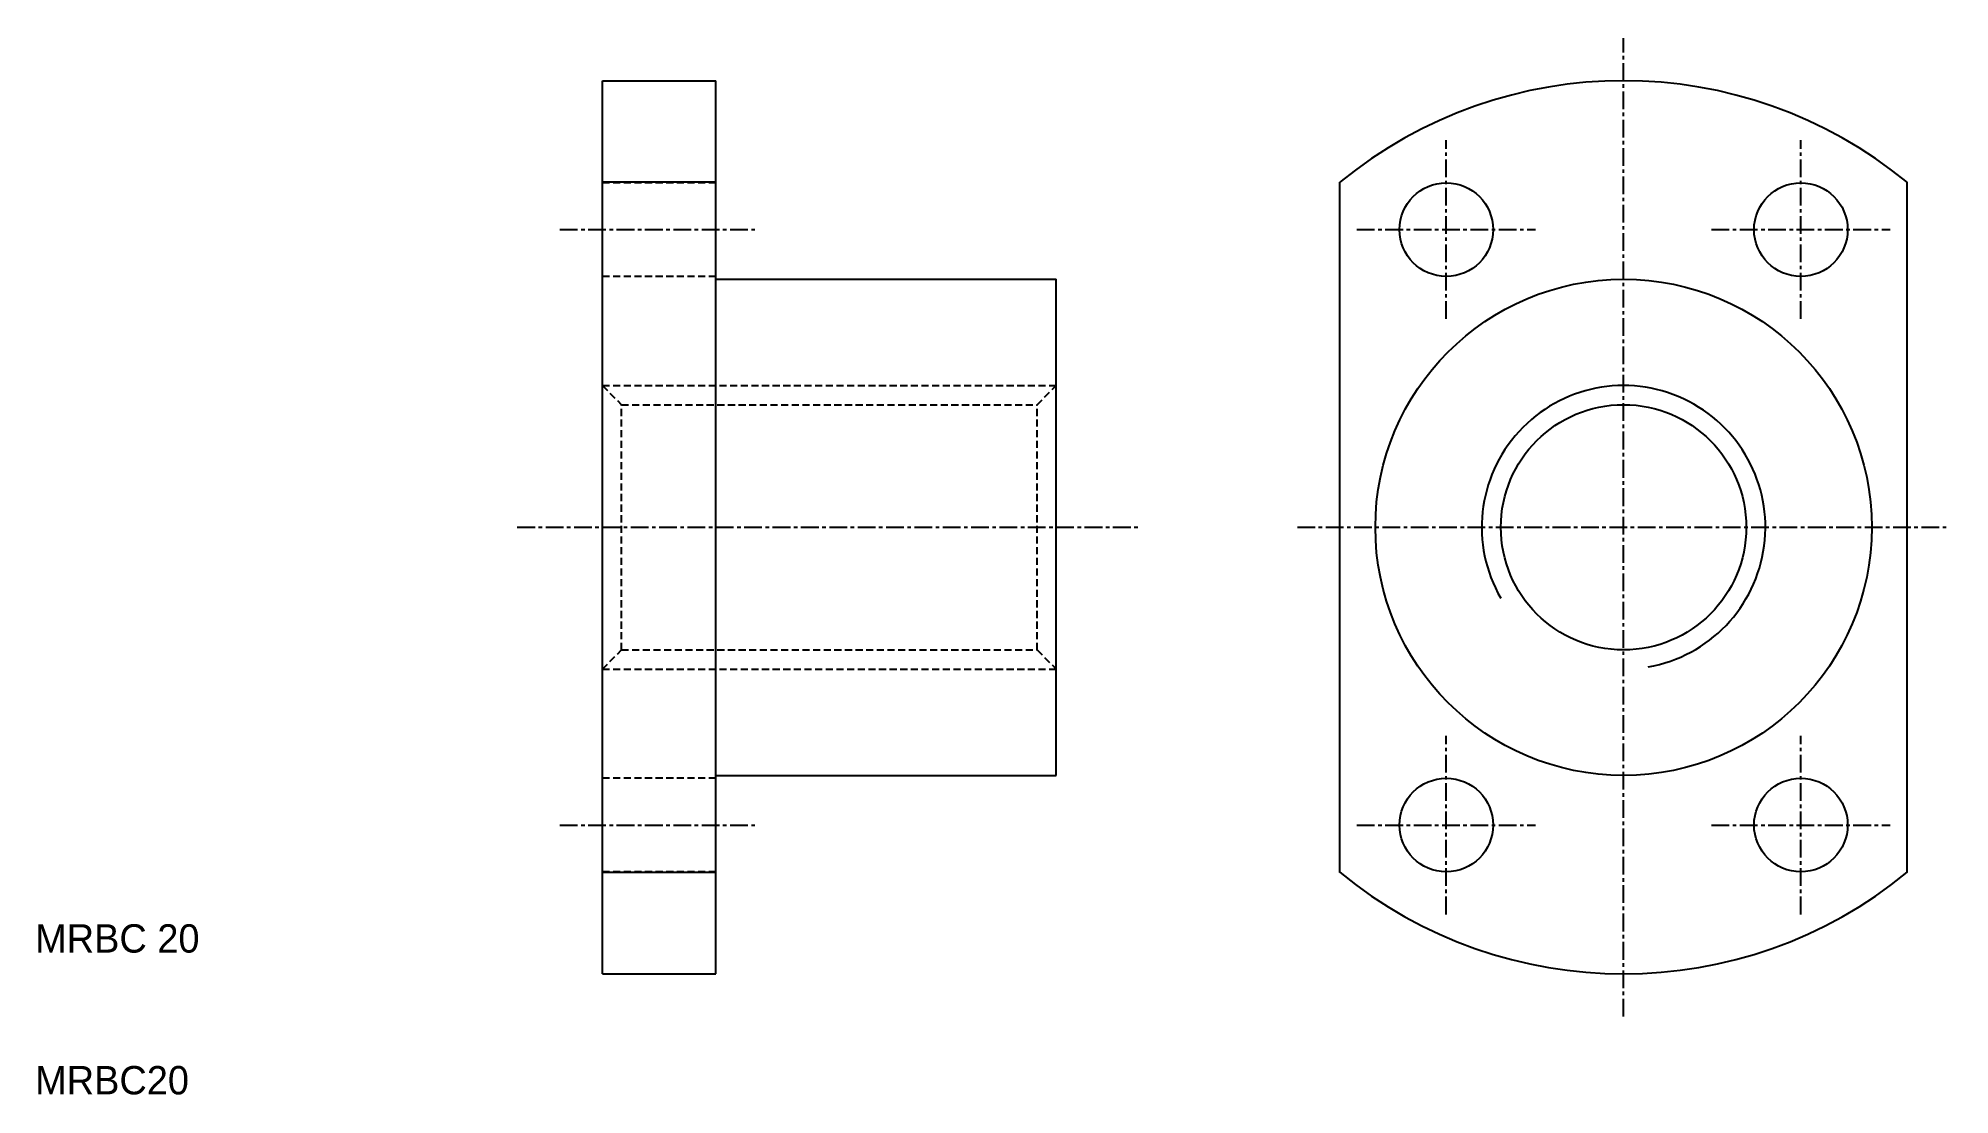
# Model space of a CAD drawing. Extents: x 10 to 145, y 10 to 85.
import ezdxf

# ---------------------------------------------------------------- set-up
doc = ezdxf.new("R2010")
doc.units = 0
doc.linetypes.add('CENTER', pattern=[2, 1.25, -0.25, 0.25, -0.25])
doc.linetypes.add('DASHED', pattern=[0.75, 0.5, -0.25])
doc.layers.get('0').update_dxf_attribs({"linetype": 'CONTINUOUS'})
doc.layers.add('CENTER', color=1, linetype='CENTER')

msp = doc.modelspace()

# ---------------------------------------------------------------- linework, layer by layer
at = {"color": 7, "linetype": 'CONTINUOUS'}
for p, q in [((50, 18.5), (50, 81.5)), ((50, 81.5), (58, 81.5)), ((58, 18.5), (58, 81.5)), ((58, 74.34), (50, 74.34)), ((102, 25.66), (102, 74.34)), ((142, 25.66), (142, 74.34)), ((58, 67.5), (82, 67.5)), ((82, 32.5), (82, 67.5)), ((58, 32.5), (82, 32.5)), ((58, 25.66), (50, 25.66)), ((50, 18.5), (58, 18.5))]:
    msp.add_line(p, q, dxfattribs=at)
at = {"color": 3, "linetype": 'DASHED'}
for p, q in [((58, 74.3), (50, 74.3)), ((58, 67.7), (50, 67.7)), ((50, 60), (82, 60)), ((50, 60), (51.35, 58.65)), ((80.65, 58.65), (82, 60)), ((51.35, 58.65), (80.65, 58.65)), ((51.35, 41.35), (51.35, 58.65)), ((80.65, 41.35), (80.65, 58.65)), ((50, 40), (51.35, 41.35)), ((51.35, 41.35), (80.65, 41.35)), ((80.65, 41.35), (82, 40)), ((50, 40), (82, 40)), ((58, 32.3), (50, 32.3)), ((58, 25.7), (50, 25.7))]:
    msp.add_line(p, q, dxfattribs=at)
at = {"color": 7, "linetype": 'CONTINUOUS'}
for centre, radius in [((109.5, 71), 3.3), ((134.5, 71), 3.3), ((122, 50), 17.5), ((122, 50), 8.65), ((109.5, 29), 3.3), ((134.5, 29), 3.3)]:
    msp.add_circle(centre, radius, dxfattribs=at)
for start, end in [(50.5859, 129.4141), (230.5859, 309.4141)]:
    msp.add_arc((122, 50), 31.5, start, end, dxfattribs=at)
at = {"color": 3, "linetype": 'CONTINUOUS'}
msp.add_arc((122, 50), 10, 280, 210, dxfattribs=at)
at = {"layer": 'CENTER', "color": 1, "linetype": 'CENTER'}
for p, q in [((122, 15.5), (122, 84.5)), ((109.5, 64.7), (109.5, 77.3)), ((134.5, 64.7), (134.5, 77.3)), ((47, 71), (61, 71)), ((103.2, 71), (115.8, 71)), ((128.2, 71), (140.8, 71)), ((44, 50), (88, 50)), ((99, 50), (145, 50)), ((109.5, 22.7), (109.5, 35.3)), ((134.5, 22.7), (134.5, 35.3)), ((47, 29), (61, 29)), ((103.2, 29), (115.8, 29)), ((128.2, 29), (140.8, 29))]:
    msp.add_line(p, q, dxfattribs=at)

# ---------------------------------------------------------------- texts
at = {"color": 7, "linetype": 'CONTINUOUS'}
for s, p in [('MRBC 20', (10, 20)), ('MRBC20', (10, 10))]:
    msp.add_text(s, height=2, dxfattribs=at).set_placement(p)

doc.saveas('drawing.dxf')
